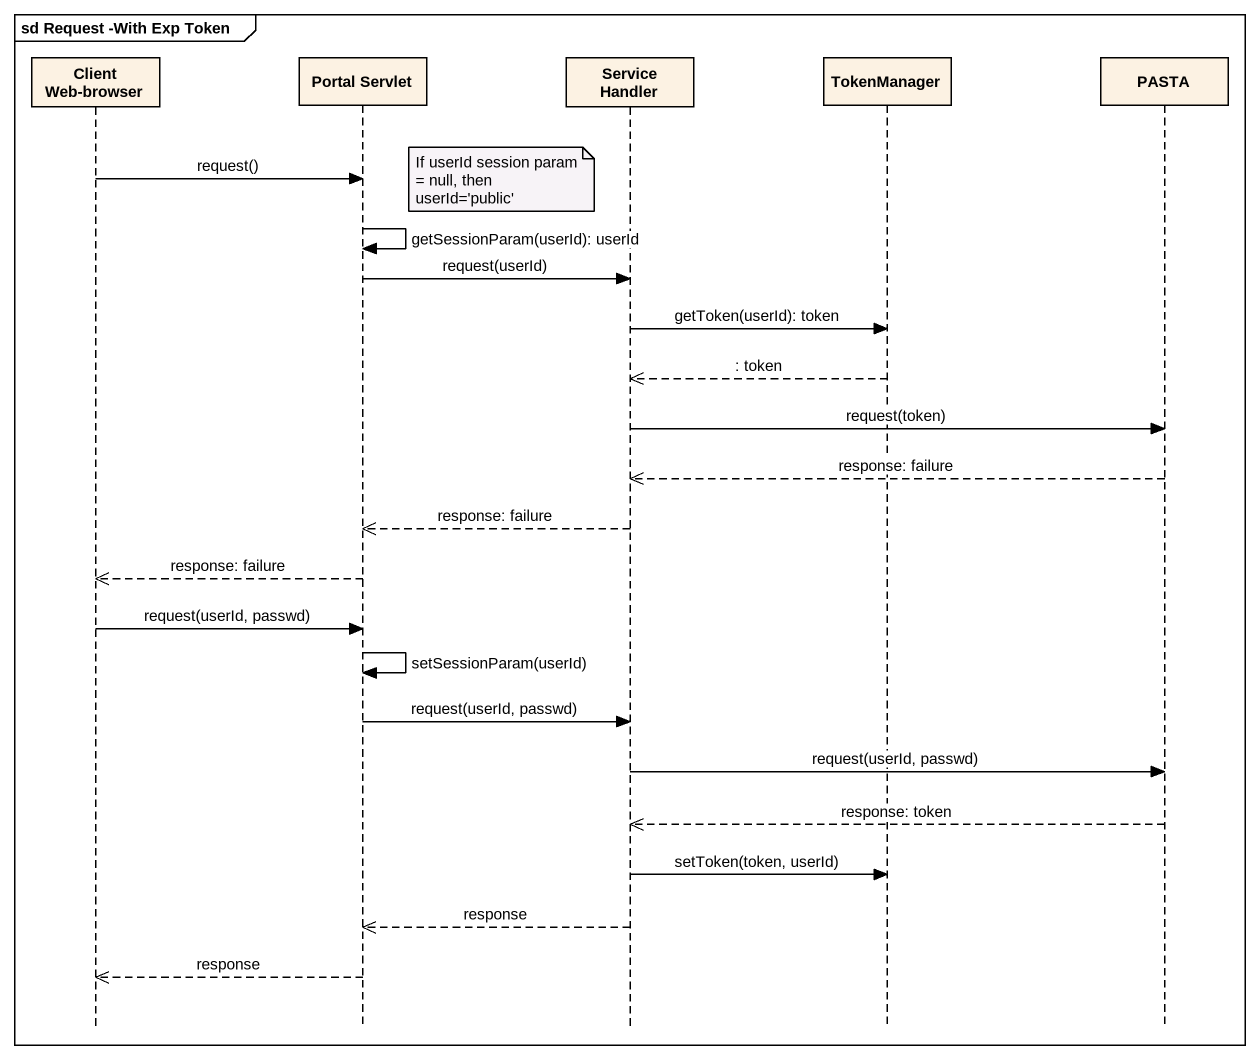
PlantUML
@startuml
mainframe sd Request -With Exp Token
hide footbox
participant "Client Web-browser" as Client_Web_browser
participant "Portal Servlet" as Portal_Servlet
participant "Service Handler" as Service_Handler
participant TokenManager
participant PASTA

Client_Web_browser -> Portal_Servlet : request()
note left of Service_Handler : If userId session param = null, then userId='public'
Portal_Servlet -> Portal_Servlet : getSessionParam(userId): userId
Portal_Servlet -> Service_Handler : request(userId)
Service_Handler -> TokenManager : getToken(userId): token
TokenManager -->> Service_Handler : : token
Service_Handler -> PASTA : request(token)
PASTA -->> Service_Handler : response: failure
Service_Handler -->> Portal_Servlet : response: failure
Portal_Servlet -->> Client_Web_browser : response: failure
Client_Web_browser -> Portal_Servlet : request(userId, passwd)
Portal_Servlet -> Portal_Servlet : setSessionParam(userId)
Portal_Servlet -> Service_Handler : request(userId, passwd)
Service_Handler -> PASTA : request(userId, passwd)
PASTA -->> Service_Handler : response: token
Service_Handler -> TokenManager : setToken(token, userId)
Service_Handler -->> Portal_Servlet : response
Portal_Servlet -->> Client_Web_browser : response
@enduml
